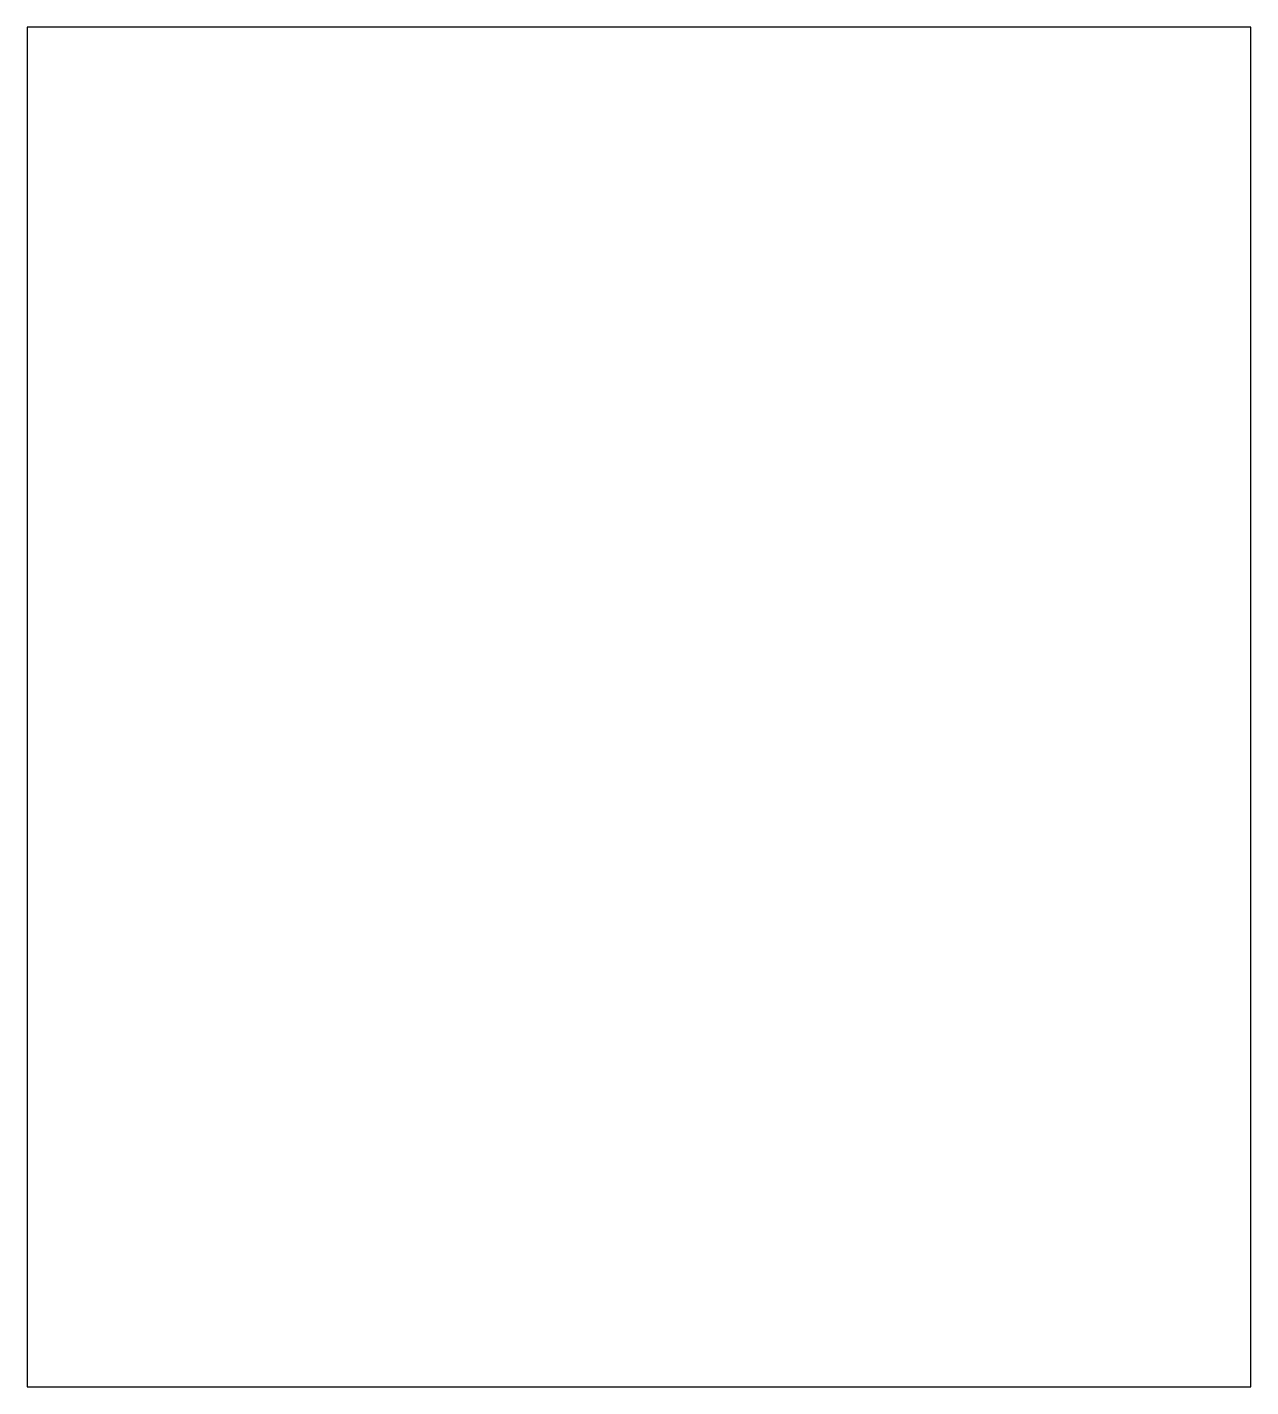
# Model space of a CAD drawing. Extents: x 0 to 180, y 0 to 200.
import ezdxf

# ---------------------------------------------------------------- set-up
doc = ezdxf.new("R2010")
doc.units = 0
doc.layers.add('CAD_Cua_lua', color=1, linetype='CONTINUOUS')

msp = doc.modelspace()

# ---------------------------------------------------------------- linework, layer by layer
at = {"layer": 'CAD_Cua_lua'}
for p, q in [((180, 200), (0, 200)), ((0, 200), (0, 0)), ((180, 0), (180, 200)), ((0, 0), (180, 0))]:
    msp.add_line(p, q, dxfattribs=at)

doc.saveas('drawing.dxf')
